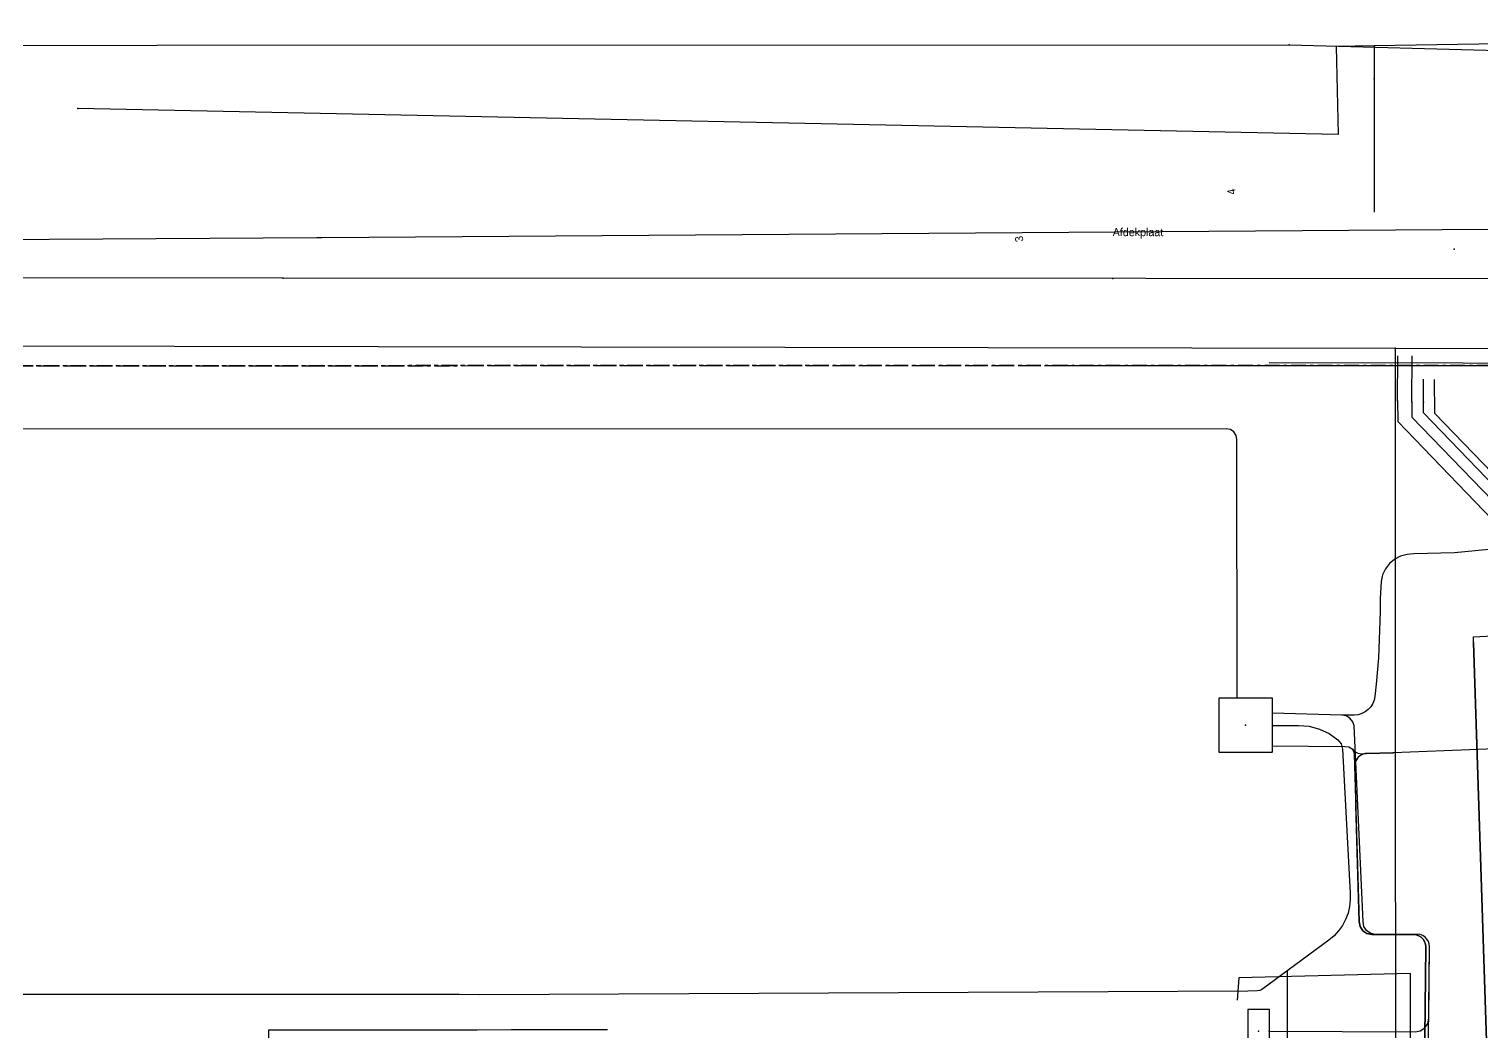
# Model space of a CAD drawing. Header units: metres. Extents: x -529 to 260, y -315 to 217.
# Drawn here: x -62.5 to -8, y 54.5 to 92.2 of the extents above; entities that cross this region are included whole.
import ezdxf

# ---------------------------------------------------------------- set-up
doc = ezdxf.new("R2010")
doc.units = ezdxf.units.M
doc.linetypes.add('DISUSED', pattern=[0.9943, 0.55, -0.1666, 0.1111, -0.1666])
for name, color, linetype, true_color in [('GM0772_GWA_Appurtenance', 7, 'Continuous', 0xba38a8), ('GM0772_GWA_Rioolleiding', 7, 'Continuous', 0xba38a8), ('KL1001_WAT_Waterleiding', 7, 'Continuous', 0x0000ff), ('KL1031_ELS_Appurtenance', 7, 'Continuous', 0x960000), ('KL1031_ELS_Elektriciteitskabel', 7, 'Continuous', 0x960000), ('KL1031_ELS_ExtraGeometrie', 7, 'Continuous', 0x960000), ('KL1031_ELS_Kast', 7, 'Continuous', 0x960000), ('KL1031_ELS_Mantelbuis', 7, 'Continuous', 0x960000), ('KL1031_ELS_TechnischGebouw', 7, 'Continuous', 0x960000), ('KL1031_EMS_Appurtenance', 7, 'Continuous', 0xc80000), ('KL1031_EMS_Elektriciteitskabel', 7, 'Continuous', 0xc80000), ('KL1031_EMS_ExtraGeometrie', 7, 'Continuous', 0xc80000), ('KL1031_EMS_TechnischGebouw', 7, 'Continuous', 0xc80000), ('KL1049_DAT_Mantelbuis', 7, 'Continuous', 0x00ff00), ('KL1049_DAT_Telecommunicatiekabel', 7, 'Continuous', 0x00ff00), ('KL1051_DAT_Annotatie', 7, 'Continuous', 0xffffff), ('KL1051_DAT_Appurtenance', 7, 'Continuous', 0x00ff00), ('KL1051_DAT_Kabelbed', 7, 'Continuous', 0x00ff00), ('KL1233_WRM_Appurtenance', 7, 'Continuous', 0x008080), ('KL1233_WRM_ThermischePijpleiding', 7, 'Continuous', 0x008080)]:
    doc.layers.add(name, color=color, linetype=linetype, true_color=true_color)

msp = doc.modelspace()

# ---------------------------------------------------------------- linework, layer by layer
at = {"layer": 'GM0772_GWA_Appurtenance'}
for p in [(-15.239, 91.574), (-11.265, 80.189)]:
    msp.add_point(p, dxfattribs=at)
at = {"layer": 'GM0772_GWA_Rioolleiding', "linetype": 'CONTINUOUS'}
for points in [[(-100.17, 91.55), (-15.239, 91.574)], [(-15.239, 91.574), (92.828, 88.65)], [(-64.666, 80.274), (-11.265, 80.189)], [(-11.265, 80.189), (65.328, 80.067)], [(-11.265, 80.189), (-11.247, 38.621)]]:
    msp.add_lwpolyline(points, dxfattribs=at)
at = {"layer": 'KL1001_WAT_Waterleiding', "linetype": 'CONTINUOUS'}
for points in [[(-15.982, 79.649), (5.857, 79.62)], [(-10.34, 50.26), (-10.69, 50.597), (-10.679, 56.735), (-17.124, 56.572), (-17.183, 55.728)]]:
    msp.add_lwpolyline(points, dxfattribs=at)
at = {"layer": 'KL1031_ELS_Appurtenance'}
for p in [(-15.307, 56.824), (-15.979, 54.571)]:
    msp.add_point(p, dxfattribs=at)
at = {"layer": 'KL1031_ELS_Elektriciteitskabel', "linetype": 'CONTINUOUS'}
for points in [[(-17.19, 67.05), (-17.191, 76.764), (-17.222, 76.917), (-17.309, 77.047), (-17.438, 77.134), (-17.591, 77.164), (-75.59, 77.156), (-75.743, 77.126), (-75.873, 77.039), (-75.96, 76.909), (-75.99, 76.757), (-75.99, 71.727), (-76.021, 71.575), (-76.107, 71.447), (-76.237, 71.362), (-76.389, 71.334), (-78.783, 71.375), (-79.159, 71.386), (-79.312, 71.346), (-79.468, 71.277), (-79.593, 71.163), (-79.675, 71.014), (-79.704, 70.846), (-79.714, 69.937)], [(-17.19, 67.05), (-17.191, 76.764), (-17.222, 76.917), (-17.309, 77.047), (-17.438, 77.134), (-17.591, 77.164), (-75.59, 77.156), (-75.743, 77.126), (-75.873, 77.039), (-75.96, 76.909), (-75.99, 76.757), (-75.99, 71.727), (-76.021, 71.575), (-76.107, 71.447), (-76.237, 71.362), (-76.389, 71.334), (-78.783, 71.375), (-79.159, 71.386), (-79.31, 71.422), (-79.436, 71.512), (-79.516, 71.644), (-79.54, 71.798), (-79.531, 71.971)], [(-5.281, 72.88), (-9.038, 72.515), (-10.56, 72.477), (-10.815, 72.456), (-11.057, 72.387), (-11.277, 72.269), (-11.468, 72.109), (-11.62, 71.913), (-11.729, 71.686), (-11.79, 71.441), (-11.822, 70.8), (-11.821, 70.304), (-11.887, 68.576), (-11.97, 67.584), (-12.02, 67.127), (-12.045, 66.99), (-12.095, 66.86), (-12.17, 66.74), (-12.266, 66.635), (-12.382, 66.548), (-12.513, 66.483), (-12.653, 66.441), (-12.8, 66.423), (-13.255, 66.425), (-15.866, 66.501)], [(-15.979, 54.571), (-10.513, 54.546), (-10.318, 54.585), (-10.152, 54.696), (-10.039, 54.862), (-9.997, 55.057), (-9.969, 57.735), (-9.979, 57.839), (-10.012, 57.936), (-10.066, 58.025), (-10.138, 58.099), (-10.224, 58.156), (-10.322, 58.192), (-10.423, 58.206), (-10.527, 58.197), (-11.991, 58.2), (-12.174, 58.237), (-12.329, 58.343), (-12.431, 58.501), (-12.464, 58.685), (-12.8, 66.023), (-12.851, 66.179), (-12.954, 66.308), (-13.094, 66.394), (-13.255, 66.425), (-15.866, 66.501)], [(-10.017, 53.22), (-9.969, 57.735), (-9.979, 57.839), (-10.012, 57.936), (-10.066, 58.025), (-10.138, 58.099), (-10.224, 58.156), (-10.322, 58.192), (-10.423, 58.206), (-10.527, 58.197), (-11.991, 58.2), (-12.174, 58.237), (-12.329, 58.343), (-12.431, 58.501), (-12.464, 58.685), (-12.8, 66.023), (-12.851, 66.179), (-12.954, 66.308), (-13.094, 66.394), (-13.255, 66.425), (-15.866, 66.501)], [(-15.866, 66.04), (-14.881, 66.04), (-14.482, 66.005), (-14.095, 65.9), (-13.732, 65.729), (-13.405, 65.496), (-13.285, 65.342), (-13.236, 65.152), (-12.951, 59.746), (-12.944, 59.492), (-12.97, 59.241), (-13.028, 58.994), (-13.117, 58.757), (-13.235, 58.533), (-13.381, 58.327), (-13.553, 58.14), (-13.746, 57.977), (-16.267, 56.116), (-16.348, 56.088), (-16.433, 56.077), (-16.79, 56.074), (-45.606, 55.928), (-46.364, 55.939), (-88.56, 55.945)], [(-15.866, 66.04), (-14.881, 66.04), (-14.482, 66.005), (-14.095, 65.9), (-13.732, 65.729), (-13.405, 65.496), (-13.285, 65.342), (-13.236, 65.152), (-12.951, 59.746), (-12.944, 59.492), (-12.97, 59.241), (-13.028, 58.994), (-13.117, 58.757), (-13.235, 58.533), (-13.381, 58.327), (-13.553, 58.14), (-13.746, 57.977), (-16.267, 56.116), (-16.348, 56.088), (-16.433, 56.077), (-16.79, 56.074), (-45.606, 55.928), (-46.364, 55.939), (-68.097, 55.942)], [(-15.866, 66.04), (-14.881, 66.04), (-14.482, 66.005), (-14.095, 65.9), (-13.732, 65.729), (-13.405, 65.496), (-13.285, 65.342), (-13.236, 65.152), (-12.951, 59.746), (-12.944, 59.492), (-12.97, 59.241), (-13.028, 58.994), (-13.117, 58.757), (-13.235, 58.533), (-13.381, 58.327), (-13.553, 58.14), (-13.746, 57.977), (-16.267, 56.116), (-16.348, 56.088), (-16.433, 56.077), (-16.79, 56.074), (-45.606, 55.928), (-46.364, 55.939), (-68.097, 55.942)], [(-15.307, 56.824), (-15.307, 50.999), (-15.806, 50.498), (-16.809, 50.495)]]:
    msp.add_lwpolyline(points, dxfattribs=at)
at = {"layer": 'KL1031_ELS_ExtraGeometrie', "linetype": 'CONTINUOUS'}
for points in [[(-15.858, 65.045), (-15.856, 66.501), (-15.856, 67.05), (-15.859, 67.058), (-15.866, 67.061), (-17.866, 67.061), (-17.873, 67.058), (-17.876, 67.051), (-17.876, 65.051), (-17.873, 65.044), (-17.866, 65.041), (-15.866, 65.041), (-15.858, 65.045), (-15.858, 65.045)], [(-15.971, 53.765), (-15.971, 55.376), (-15.98, 55.381), (-16.784, 55.379), (-16.79, 55.371), (-16.787, 53.766), (-16.779, 53.761), (-15.979, 53.761), (-15.971, 53.764), (-15.971, 53.765)]]:
    msp.add_lwpolyline(points, close=True, dxfattribs=at)
at = {"layer": 'KL1031_ELS_Kast'}
msp.add_point((-16.379, 54.571), dxfattribs=at)
at = {"layer": 'KL1031_ELS_Mantelbuis', "linetype": 'CONTINUOUS'}
msp.add_lwpolyline([(-16.79, 56.074), (-45.606, 55.928)], dxfattribs=at)
msp.add_lwpolyline([(-16.79, 56.074), (-45.606, 55.928)], dxfattribs=at)
msp.add_lwpolyline([(-16.79, 56.074), (-45.606, 55.928)], dxfattribs=at)
msp.add_lwpolyline([(-16.79, 56.074), (-45.606, 55.928)], dxfattribs=at)
at = {"layer": 'KL1031_ELS_TechnischGebouw'}
msp.add_point((-16.866, 66.051), dxfattribs=at)
at = {"layer": 'KL1031_EMS_Appurtenance'}
for p in [(-32.552, 79.539), (-23.552, 79.542), (-11.333, 65.015), (-12.74, 63.051)]:
    msp.add_point(p, dxfattribs=at)
at = {"layer": 'KL1031_EMS_Elektriciteitskabel', "linetype": 'DISUSED'}
for points in [[(-68.851, 79.528), (-5.659, 79.547), (20.218, 79.56), (107.92, 77.897)], [(-5.659, 79.547), (-68.851, 79.528)], [(-65.173, 79.528), (-5.659, 79.547), (20.218, 79.56), (107.92, 77.897)], [(-65.173, 79.528), (-5.659, 79.547), (20.218, 79.56), (20.452, 79.537), (20.678, 79.469), (20.885, 79.358), (21.068, 79.209), (21.217, 79.027), (21.328, 78.819), (21.397, 78.595), (21.419, 78.361), (21.459, 33.384)], [(-65.173, 79.528), (-5.659, 79.547), (20.218, 79.56), (107.92, 77.897)], [(-23.552, 79.542), (-5.659, 79.547)], [(-5.659, 79.547), (-23.552, 79.542)], [(-32.552, 79.539), (-66.734, 79.528)], [(-32.552, 79.539), (-65.173, 79.528)], [(-23.552, 79.542), (-32.552, 79.539)], [(-23.552, 79.542), (-32.552, 79.539)]]:
    msp.add_lwpolyline(points, dxfattribs=at)
at = {"layer": 'KL1031_EMS_Elektriciteitskabel', "linetype": 'CONTINUOUS'}
for points in [[(-15.866, 65.268), (-13.15, 65.25), (-13.002, 65.238), (-12.877, 65.157), (-12.82, 65.066), (-12.798, 64.963), (-12.608, 58.679), (-12.575, 58.494), (-12.474, 58.337), (-12.319, 58.231), (-12.136, 58.194), (-10.672, 58.191), (-10.568, 58.2), (-10.467, 58.186), (-10.37, 58.15), (-10.283, 58.093), (-10.211, 58.019), (-10.157, 57.93), (-10.125, 57.833), (-10.114, 57.73), (-10.306, 39.654)], [(-15.866, 65.268), (-13.15, 65.25), (-13.002, 65.238), (-12.877, 65.157), (-12.785, 65.065), (-12.665, 65.002), (-12.526, 64.974), (-12.349, 64.986), (-11.333, 65.015)], [(9.899, 64.24), (8.469, 64.294), (7.535, 64.337), (4.083, 64.535), (0.634, 64.801), (-0.381, 64.918), (-1.397, 65.016), (-2.416, 65.092), (-3.435, 65.147), (-4.456, 65.182), (-5.476, 65.197), (-6.499, 65.19), (-7.519, 65.163), (-9.426, 65.079), (-11.333, 65.015), (-12.349, 64.986), (-12.38, 64.983), (-12.522, 64.938), (-12.649, 64.843), (-12.739, 64.715), (-12.786, 64.57), (-12.74, 63.051)], [(9.899, 64.24), (8.469, 64.294), (7.535, 64.337), (4.083, 64.535), (0.634, 64.801), (-0.381, 64.918), (-1.397, 65.016), (-2.416, 65.092), (-3.435, 65.147), (-4.456, 65.182), (-5.476, 65.197), (-6.499, 65.19), (-7.519, 65.163), (-9.426, 65.079), (-11.333, 65.015)], [(-7.571, 4.702), (-9.677, 4.671), (-9.867, 4.707), (-10.026, 4.813), (-10.133, 4.974), (-10.167, 5.164), (-10.197, 6.327), (-10.306, 39.654), (-10.114, 57.73), (-10.125, 57.833), (-10.157, 57.93), (-10.211, 58.019), (-10.283, 58.093), (-10.37, 58.15), (-10.467, 58.186), (-10.568, 58.2), (-10.672, 58.191), (-12.136, 58.194), (-12.319, 58.231), (-12.474, 58.337), (-12.575, 58.494), (-12.608, 58.679), (-12.74, 63.051)]]:
    msp.add_lwpolyline(points, dxfattribs=at)
at = {"layer": 'KL1031_EMS_ExtraGeometrie', "linetype": 'CONTINUOUS'}
msp.add_lwpolyline([(-15.858, 65.045), (-15.856, 67.05), (-15.859, 67.058), (-15.866, 67.061), (-17.866, 67.061), (-17.873, 67.058), (-17.876, 67.051), (-17.876, 65.051), (-17.873, 65.044), (-17.866, 65.041), (-15.866, 65.041), (-15.858, 65.045), (-15.858, 65.045)], close=True, dxfattribs=at)
at = {"layer": 'KL1031_EMS_TechnischGebouw'}
msp.add_point((-16.866, 66.051), dxfattribs=at)
at = {"layer": 'KL1049_DAT_Mantelbuis', "linetype": 'CONTINUOUS'}
msp.add_lwpolyline([(-8.321, 69.15), (-7.305, 38.121)], dxfattribs=at)
at = {"layer": 'KL1049_DAT_Telecommunicatiekabel', "linetype": 'CONTINUOUS'}
msp.add_lwpolyline([(11.473, 36.861), (11.48, 38.861), (9.479, 38.868), (-4.266, 38.698), (-5.233, 38.763), (-6.803, 38.441), (-7.305, 38.121), (-8.321, 69.15), (-8.327, 69.358), (0.656, 69.841), (8.327, 69.843)], dxfattribs=at)
at = {"layer": 'KL1051_DAT_Appurtenance'}
for p in [(-52.953, 82.818), (-21.852, 82.803)]:
    msp.add_point(p, dxfattribs=at)
at = {"layer": 'KL1051_DAT_Kabelbed', "linetype": 'CONTINUOUS'}
for points in [[(173.635, 71.022), (171.591, 75.936), (170.996, 77.364), (160.197, 81.171), (150.634, 83.186), (103.049, 84.701), (84.779, 85.335), (24.402, 86.904), (11.736, 87.486), (2.236, 87.474), (-0.752, 84.692), (-51.499, 84.333), (-51.7, 84.331), (-77.798, 84.165), (-198.661, 84.255), (-213.621, 83.996), (-214.322, 83.984)], [(-52.953, 82.818), (-68.835, 82.827), (-80.842, 83.355), (-89.738, 83.437), (-105.833, 83.624), (-148.786, 83.95), (-189.8, 83.207), (-212.183, 82.803)], [(20.588, 82.621), (11.772, 82.785), (11.746, 82.786), (11.739, 82.786), (-52.953, 82.818), (-68.846, 82.826), (-70.979, 82.833)], [(242.362, 54.686), (237.355, 55.953), (217.828, 60.895), (200.25, 66.782), (186.935, 71.679), (173.261, 75.461), (171.591, 75.936), (162.693, 78.041), (153.664, 79.474), (144.551, 80.229), (132.859, 80.383), (103.642, 80.768), (84.774, 80.965), (30.585, 82.437), (24.41, 82.604), (11.772, 82.785), (11.739, 82.786), (-52.953, 82.818)]]:
    msp.add_lwpolyline(points, dxfattribs=at)
at = {"layer": 'KL1233_WRM_Appurtenance'}
for p in [(-12.048, 90.29), (-60.662, 89.185), (-9.048, 83.902), (-11.166, 78.209), (-10.629, 78.174), (-10.203, 78.17)]:
    msp.add_point(p, dxfattribs=at)
at = {"layer": 'KL1233_WRM_ThermischePijpleiding', "linetype": 'CONTINUOUS'}
for points in [[(27.178, 92.162), (-12.048, 91.533), (-12.048, 90.29)], [(-12.048, 91.533), (-13.466, 91.512), (-13.398, 88.211), (-60.662, 89.185)], [(-12.048, 90.29), (-12.052, 85.292)], [(-11.166, 78.209), (-11.165, 79.897)], [(-10.629, 78.174), (-10.623, 79.899)], [(-7.51, -24.758), (-0.778, -24.673), (-3.209, 22.527), (-6.91, 28.602), (-7.51, 74.97), (-10.203, 77.759), (-10.203, 79.023)], [(-0.869, 1.867), (-1.928, 22.922), (-5.614, 28.975), (-6.176, 74.015), (-9.776, 77.744), (-9.784, 79.014)], [(-11.166, 78.209), (-11.164, 77.437), (-6.969, 73.092), (-6.768, 57.422)], [(-10.629, 78.174), (-10.632, 77.607), (-6.471, 73.297), (-6.257, 56.363)], [(-53.424, 51.089), (-53.431, 51.466), (-53.438, 51.97), (-53.473, 53.626), (-53.491, 54.09), (-53.497, 54.613), (-53.197, 54.614), (-52.676, 54.615), (-52.572, 54.614), (-52.571, 54.615), (-52.346, 54.615), (-51.679, 54.616), (-50.721, 54.617), (-49.272, 54.619), (-48.382, 54.619), (-46.019, 54.623), (-45.686, 54.624), (-44.4, 54.625), (-42.897, 54.627), (-42.173, 54.628), (-41.461, 54.628), (-40.796, 54.63)]]:
    msp.add_lwpolyline(points, dxfattribs=at)

# ---------------------------------------------------------------- texts
at = {"layer": 'KL1051_DAT_Annotatie', "char_height": 0.3, "attachment_point": 7}
for s, insert, rotation in [('4', (-17.228, 85.975), 100.363), ('Afdekplaat', (-21.851, 84.303), 359.963), ('Afdekplaat', (-21.851, 84.303), 359.963), ('3', (-25.189, 84.205), 100.763)]:
    msp.add_mtext(s, dxfattribs=dict(at, insert=insert, rotation=rotation))

doc.saveas('drawing.dxf')
